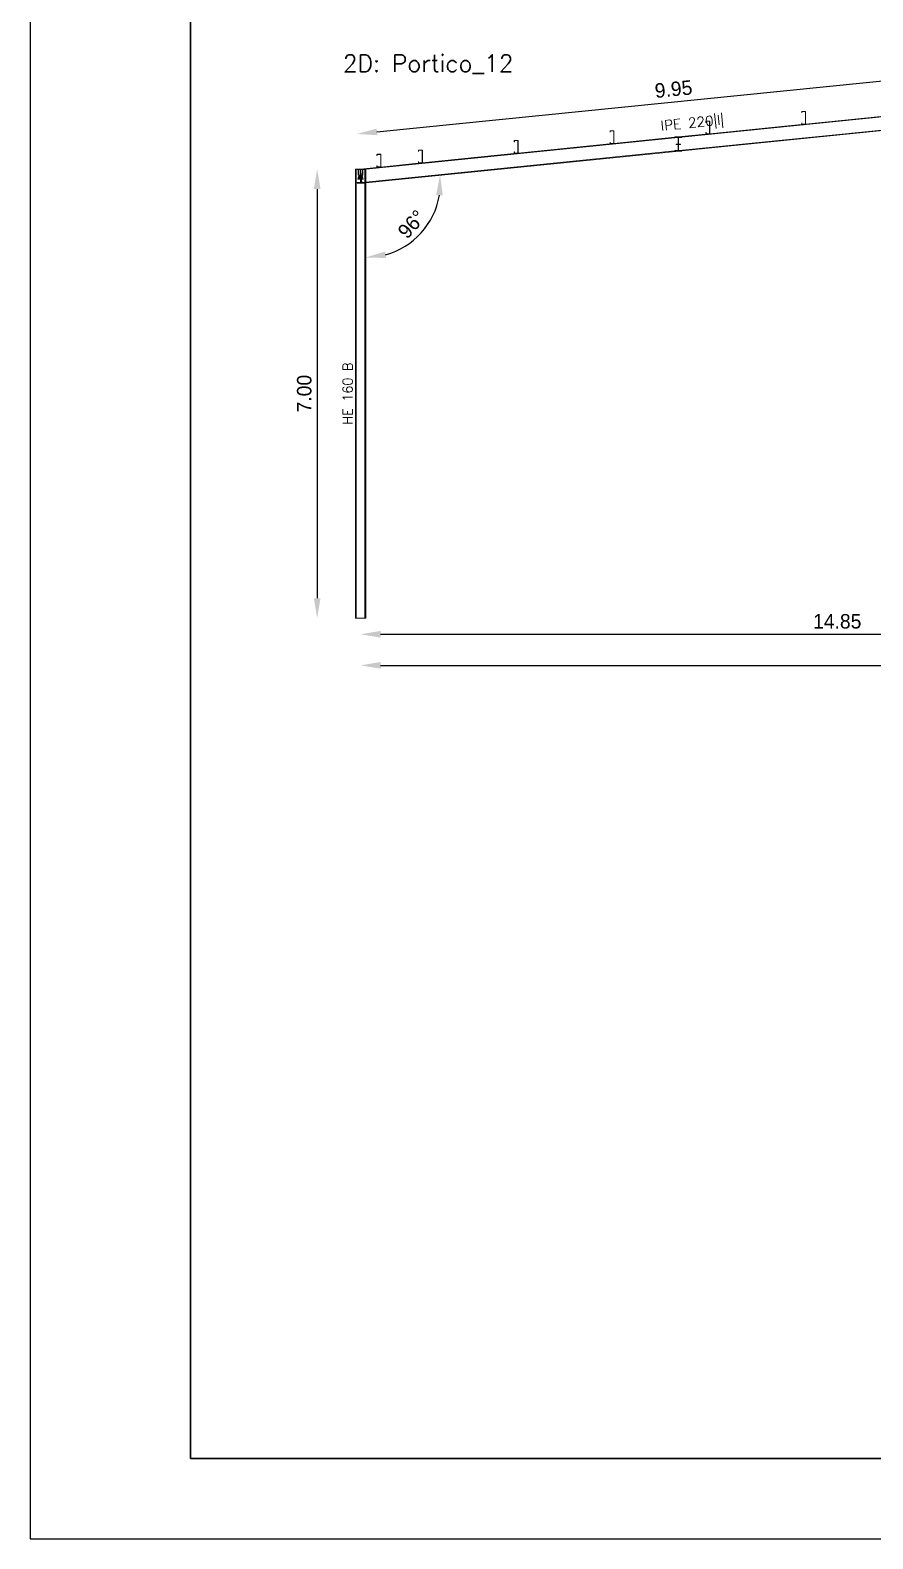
# Model space of a CAD drawing. Header units: inches. Extents: x 72863 to 72995, y 49095 to 49225.
# Drawn here: x 72952.65 to 72963.15, y 49195.01 to 49213.82 of the extents above; entities that cross this region are included whole.
import ezdxf
from ezdxf.enums import TextEntityAlignment as Align

# ---------------------------------------------------------------- set-up
doc = ezdxf.new("R2010")
doc.units = ezdxf.units.IN
doc.layers.get('0').update_dxf_attribs({"lineweight": 15})
for name, color, linetype, lineweight in [('BARRAS_DE_ACERO', 7, 'Continuous', 9), ('Cotas', 200, 'Continuous', 9), ('REFERENCIA_DE_LAS_BARRAS', 2, 'Continuous', 9), ('TITULOS', 9, 'Continuous', 9)]:
    doc.layers.add(name, color=color, linetype=linetype, lineweight=lineweight)
doc.layers.add('VG', color=7, linetype='Continuous')
doc.styles.add('CYPETXT', font='romans__.ttf', dxfattribs={"height": 0.2})
doc.styles.add('RomanS', font='')
doc.styles.get('RomanS').set_extended_font_data('Porsche')
doc.dimstyles.new('100-color', dxfattribs={"dimtxt": 0.18, "dimasz": 0.25, "dimexe": 0, "dimexo": 0.5, "dimgap": 0.07, "dimtad": 1, "dimlfac": 1.25, "dimzin": 4, "dimdsep": 46, "dimtxsty": 'RomanS', "dimcen": 0.1, "dimse1": 1, "dimse2": 1, "dimadec": 0, "dimazin": 0, "dimtfac": 1, "dimtix": 1, "dimtmove": 2, "dimatfit": 3, "dimfxl": 1, "dimtvp": 1.058824, "dimtolj": 1, "dimtzin": 1, "dimarcsym": 0})

# ---------------------------------------------------------------- blocks, each defined once
blk = doc.blocks.new('PLANTILLA')
at = {"layer": 'VG'}
for p, q in [((72862.71, 49224.711), (72862.71, 49195.011)), ((72864.71, 49196.011), (72864.71, 49223.711)), ((72903.71, 49196.011), (72864.71, 49196.011)), ((72862.71, 49195.011), (72904.71, 49195.011))]:
    blk.add_line(p, q, dxfattribs=at)
blk.add_lwpolyline([(72903.71, 49199.561), (72903.71, 49223.711), (72864.71, 49223.711), (72864.71, 49196.011), (72885.71, 49196.011), (72885.71, 49199.611)], dxfattribs=at)
blk = doc.blocks.new('*D148')
at = {"layer": 'Cotas', "color": 0, "lineweight": -2, "transparency": 16777216}
blk.add_line((72957.014, 49205.899), (72972.354, 49205.899), dxfattribs=at)
at = {"layer": 'Cotas', "color": 0, "transparency": 16777216}
for points in [[(72957.014, 49205.941), (72957.014, 49205.857), (72956.764, 49205.899)], [(72972.354, 49205.941), (72972.354, 49205.857), (72972.604, 49205.899)]]:
    blk.add_solid(points, dxfattribs=at)
at = {"layer": 'Defpoints', "color": 0, "transparency": 16777216}
for p in [(72956.764, 49206.486), (72972.604, 49206.486), (72972.604, 49205.899)]:
    blk.add_point(p, dxfattribs=at)
at = {"layer": 'Cotas', "color": 0, "transparency": 16777216, "insert": (72964.684, 49206.059), "char_height": 0.18, "attachment_point": 5, "style": 'RomanS'}
blk.add_mtext('\\A1;19.80', dxfattribs=at)
blk = doc.blocks.new('*D150')
at = {"layer": 'Cotas', "color": 0, "lineweight": -2, "transparency": 16777216}
blk.add_line((72956.969, 49212.548), (72964.391, 49213.298), dxfattribs=at)
at = {"layer": 'Cotas', "color": 0, "transparency": 16777216}
for points in [[(72964.387, 49213.34), (72964.396, 49213.257), (72964.64, 49213.323)], [(72956.965, 49212.59), (72956.973, 49212.507), (72956.72, 49212.523)]]:
    blk.add_solid(points, dxfattribs=at)
at = {"layer": 'Defpoints', "color": 0, "transparency": 16777216}
for p in [(72964.64, 49213.323), (72964.684, 49212.886), (72956.764, 49212.086)]:
    blk.add_point(p, dxfattribs=at)
at = {"layer": 'Cotas', "color": 0, "transparency": 16777216, "insert": (72960.664, 49213.082), "char_height": 0.18, "attachment_point": 5, "rotation": 5.7679, "style": 'RomanS'}
blk.add_mtext('\\A1;9.95', dxfattribs=at)
blk = doc.blocks.new('*D152')
at = {"layer": 'Cotas', "color": 0, "lineweight": -2, "transparency": 16777216}
blk.add_line((72956.223, 49211.836), (72956.223, 49206.736), dxfattribs=at)
at = {"layer": 'Cotas', "color": 0, "transparency": 16777216}
for points in [[(72956.182, 49211.836), (72956.265, 49211.836), (72956.223, 49212.086)], [(72956.182, 49206.736), (72956.265, 49206.736), (72956.223, 49206.486)]]:
    blk.add_solid(points, dxfattribs=at)
at = {"layer": 'Defpoints', "color": 0, "transparency": 16777216}
for p in [(72956.764, 49212.086), (72956.223, 49206.486), (72956.764, 49206.486)]:
    blk.add_point(p, dxfattribs=at)
at = {"layer": 'Cotas', "color": 0, "transparency": 16777216, "insert": (72956.063, 49209.286), "char_height": 0.18, "attachment_point": 5, "rotation": 90, "style": 'RomanS'}
blk.add_mtext('\\A1;7.00', dxfattribs=at)
blk = doc.blocks.new('*D154')
at = {"layer": 'Cotas', "color": 0, "lineweight": -2, "transparency": 16777216}
blk.add_line((72957.014, 49206.287), (72968.394, 49206.287), dxfattribs=at)
at = {"layer": 'Cotas', "color": 0, "transparency": 16777216}
for points in [[(72957.014, 49206.328), (72957.014, 49206.245), (72956.764, 49206.287)], [(72968.394, 49206.328), (72968.394, 49206.245), (72968.644, 49206.287)]]:
    blk.add_solid(points, dxfattribs=at)
at = {"layer": 'Defpoints', "color": 0, "transparency": 16777216}
for p in [(72956.764, 49206.486), (72968.644, 49206.486), (72968.644, 49206.287)]:
    blk.add_point(p, dxfattribs=at)
at = {"layer": 'Cotas', "color": 0, "transparency": 16777216, "insert": (72962.704, 49206.447), "char_height": 0.18, "attachment_point": 5, "style": 'RomanS'}
blk.add_mtext('\\A1;14.85', dxfattribs=at)
blk = doc.blocks.new('*D155')
at = {"layer": 'Cotas', "color": 0, "lineweight": -2, "transparency": 16777216}
blk.add_arc((72956.828, 49211.915), 0.932, 285.4209, 350.347, dxfattribs=at)
at = {"layer": 'Cotas', "color": 0, "transparency": 16777216}
for points in [[(72957.705, 49211.76), (72957.789, 49211.757), (72957.755, 49212.009)], [(72957.082, 49210.976), (72957.071, 49211.058), (72956.828, 49210.983)]]:
    blk.add_solid(points, dxfattribs=at)
at = {"layer": 'Defpoints', "color": 0, "transparency": 16777216}
for p in [(72960.733, 49212.31), (72956.828, 49211.915), (72956.828, 49211.915), (72957.321, 49211.124), (72956.828, 49206.486)]:
    blk.add_point(p, dxfattribs=at)
at = {"layer": 'Cotas', "color": 0, "transparency": 16777216, "insert": (72957.401, 49211.398), "char_height": 0.18, "attachment_point": 5, "rotation": 47.884, "style": 'RomanS'}
blk.add_mtext('\\A1;96°', dxfattribs=at)

msp = doc.modelspace()

# ---------------------------------------------------------------- linework, layer by layer
at = {"layer": 'BARRAS_DE_ACERO'}
for p, q in [((72964.6728, 49212.877), (72960.7684, 49212.4826)), ((72962.2621, 49212.8021), (72962.2618, 49212.8007)), ((72962.2618, 49212.7883), (72962.2618, 49212.8007)), ((72962.2634, 49212.7883), (72962.2618, 49212.7883)), ((72962.2621, 49212.8021), (72962.2629, 49212.8033)), ((72962.2629, 49212.8033), (72962.264, 49212.8041)), ((72962.2636, 49212.8015), (72962.2634, 49212.8007)), ((72962.2634, 49212.7883), (72962.2634, 49212.8007)), ((72962.2638, 49212.7883), (72962.2634, 49212.7883)), ((72962.264, 49212.8022), (72962.2636, 49212.8015)), ((72962.264, 49212.8041), (72962.2654, 49212.8043)), ((72962.2646, 49212.8026), (72962.264, 49212.8022)), ((72962.2644, 49212.8018), (72962.2651, 49212.8022)), ((72962.2646, 49212.8026), (72962.2654, 49212.8027)), ((72962.2658, 49212.8023), (72962.2651, 49212.8022)), ((72962.2654, 49212.8043), (72962.3062, 49212.8043)), ((72962.3062, 49212.8027), (72962.2654, 49212.8027)), ((72962.3058, 49212.8023), (72962.2658, 49212.8023)), ((72962.3066, 49212.8022), (72962.3058, 49212.8023)), ((72962.3062, 49212.8043), (72962.3076, 49212.8041)), ((72962.307, 49212.8026), (72962.3062, 49212.8027)), ((72962.3066, 49212.8022), (72962.3072, 49212.8018)), ((72962.3076, 49212.8022), (72962.307, 49212.8026)), ((72962.3072, 49212.8018), (72962.3077, 49212.8011)), ((72962.308, 49212.8015), (72962.3076, 49212.8022)), ((72962.3082, 49212.8007), (72962.308, 49212.8015)), ((72962.3082, 49212.6479), (72962.3082, 49212.8007)), ((72962.3098, 49212.8007), (72962.3095, 49212.8021)), ((72962.3098, 49212.8004), (72962.3098, 49212.8007)), ((72962.3098, 49212.8004), (72962.3098, 49212.6483)), ((72962.3098, 49212.8003), (72962.3098, 49212.8004)), ((72962.3098, 49212.6483), (72962.3098, 49212.8003)), ((72964.6404, 49212.7116), (72960.7329, 49212.3169)), ((72961.0679, 49212.6801), (72961.0682, 49212.6815)), ((72961.0679, 49212.6801), (72961.0679, 49212.6677)), ((72961.0679, 49212.6677), (72961.0695, 49212.6677)), ((72961.0689, 49212.6827), (72961.0682, 49212.6815)), ((72961.0689, 49212.6827), (72961.0701, 49212.6835)), ((72961.0695, 49212.6801), (72961.0696, 49212.6809)), ((72961.0695, 49212.6801), (72961.0695, 49212.6677)), ((72961.0695, 49212.6677), (72961.0699, 49212.6677)), ((72961.0699, 49212.6677), (72961.0699, 49212.6797)), ((72961.0701, 49212.6835), (72961.0715, 49212.6837)), ((72961.0715, 49212.6821), (72961.0707, 49212.682)), ((72961.0715, 49212.6837), (72961.1123, 49212.6837)), ((72961.0715, 49212.6821), (72961.1123, 49212.6821)), ((72961.1137, 49212.6835), (72961.1123, 49212.6837)), ((72961.1123, 49212.6821), (72961.113, 49212.682)), ((72961.1133, 49212.6812), (72961.1127, 49212.6816)), ((72961.113, 49212.682), (72961.1137, 49212.6816)), ((72961.1137, 49212.6805), (72961.1133, 49212.6812)), ((72961.1148, 49212.6827), (72961.1137, 49212.6835)), ((72961.1137, 49212.6816), (72961.1141, 49212.6809)), ((72961.1139, 49212.6797), (72961.1137, 49212.6805)), ((72961.1139, 49212.5277), (72961.1139, 49212.6797)), ((72961.1141, 49212.6809), (72961.1143, 49212.6801)), ((72961.1143, 49212.6801), (72961.1143, 49212.5273)), ((72961.1156, 49212.6815), (72961.1148, 49212.6827)), ((72961.1159, 49212.6801), (72961.1156, 49212.6815)), ((72961.1159, 49212.6801), (72961.1159, 49212.6798)), ((72961.1159, 49212.6798), (72961.1159, 49212.6797)), ((72961.1159, 49212.6797), (72961.1159, 49212.5277)), ((72962.2634, 49212.6603), (72962.2618, 49212.6603)), ((72962.2618, 49212.6603), (72962.2618, 49212.6479)), ((72962.2618, 49212.6479), (72962.2621, 49212.6466)), ((72962.2621, 49212.6466), (72962.2629, 49212.6454)), ((72962.2629, 49212.6454), (72962.264, 49212.6446)), ((72962.2634, 49212.6479), (72962.2634, 49212.6603)), ((72962.2638, 49212.6603), (72962.2634, 49212.6603)), ((72962.2636, 49212.6472), (72962.2634, 49212.6479)), ((72962.264, 49212.6465), (72962.2636, 49212.6472)), ((72962.2638, 49212.6483), (72962.2638, 49212.6603)), ((72962.2638, 49212.6483), (72962.264, 49212.6476)), ((72962.264, 49212.6476), (72962.2644, 49212.6469)), ((72962.2646, 49212.6461), (72962.264, 49212.6465)), ((72962.264, 49212.6446), (72962.2654, 49212.6443)), ((72962.2651, 49212.6465), (72962.2644, 49212.6469)), ((72962.2646, 49212.6461), (72962.2654, 49212.6459)), ((72962.2651, 49212.6465), (72962.2658, 49212.6463)), ((72962.3062, 49212.6459), (72962.2654, 49212.6459)), ((72962.2654, 49212.6443), (72962.2966, 49212.6443)), ((72962.3058, 49212.6463), (72962.2658, 49212.6463)), ((72962.2966, 49212.6443), (72962.3062, 49212.6443)), ((72962.3058, 49212.6463), (72962.3066, 49212.6465)), ((72962.307, 49212.6461), (72962.3062, 49212.6459)), ((72962.3062, 49212.6443), (72962.3076, 49212.6446)), ((72962.3072, 49212.6469), (72962.3066, 49212.6465)), ((72962.3072, 49212.6469), (72962.3077, 49212.6476)), ((72962.3076, 49212.6446), (72962.3087, 49212.6454)), ((72962.3078, 49212.6483), (72962.3077, 49212.6476)), ((72962.308, 49212.6472), (72962.3082, 49212.6479)), ((72962.3095, 49212.6466), (72962.3089, 49212.6456)), ((72962.3095, 49212.6466), (72962.3098, 49212.6479)), ((72962.3098, 49212.6483), (72962.3098, 49212.6479)), ((72962.3098, 49212.6483), (72962.3098, 49212.6483)), ((72960.722, 49212.4779), (72956.8335, 49212.0851)), ((72958.6803, 49212.4403), (72958.68, 49212.4389)), ((72958.68, 49212.4389), (72958.68, 49212.4265)), ((72958.68, 49212.4265), (72958.6816, 49212.4265)), ((72958.6811, 49212.4415), (72958.6803, 49212.4403)), ((72958.6811, 49212.4415), (72958.6822, 49212.4423)), ((72958.6822, 49212.4393), (72958.682, 49212.4385)), ((72958.682, 49212.4385), (72958.682, 49212.4265)), ((72958.6836, 49212.4425), (72958.6822, 49212.4423)), ((72958.6829, 49212.4408), (72958.6822, 49212.4404)), ((72958.6826, 49212.44), (72958.6822, 49212.4393)), ((72958.6826, 49212.44), (72958.6833, 49212.4404)), ((72958.6833, 49212.4404), (72958.684, 49212.4405)), ((72958.7244, 49212.4425), (72958.6836, 49212.4425)), ((72958.684, 49212.4405), (72958.724, 49212.4405)), ((72958.7248, 49212.4404), (72958.724, 49212.4405)), ((72958.7244, 49212.4425), (72958.7258, 49212.4423)), ((72958.7244, 49212.4409), (72958.7252, 49212.4408)), ((72958.7248, 49212.4404), (72958.7255, 49212.44)), ((72958.7258, 49212.4404), (72958.7252, 49212.4408)), ((72958.7255, 49212.44), (72958.7259, 49212.4393)), ((72958.727, 49212.4415), (72958.7258, 49212.4423)), ((72958.7263, 49212.4397), (72958.7258, 49212.4404)), ((72958.7259, 49212.4393), (72958.726, 49212.4385)), ((72958.726, 49212.2865), (72958.726, 49212.4385)), ((72958.7264, 49212.4389), (72958.7263, 49212.4397)), ((72958.7264, 49212.4389), (72958.7264, 49212.2861)), ((72958.727, 49212.4415), (72958.7278, 49212.4403)), ((72958.7271, 49212.2838), (72959.9087, 49212.4031)), ((72958.7278, 49212.4403), (72958.728, 49212.4389)), ((72958.728, 49212.4387), (72958.728, 49212.4385)), ((72958.728, 49212.2865), (72958.728, 49212.4385)), ((72959.874, 49212.4191), (72959.8756, 49212.4191)), ((72959.875, 49212.5621), (72959.8742, 49212.5609)), ((72959.8762, 49212.5629), (72959.875, 49212.5621)), ((72959.875, 49212.4042), (72959.8762, 49212.4034)), ((72959.8756, 49212.5595), (72959.8757, 49212.5603)), ((72959.8756, 49212.5591), (72959.8756, 49212.5471)), ((72959.8756, 49212.5471), (72959.876, 49212.5471)), ((72959.876, 49212.4191), (72959.8756, 49212.4191)), ((72959.8756, 49212.4071), (72959.8756, 49212.4191)), ((72959.8756, 49212.4071), (72959.8756, 49212.4067)), ((72959.8757, 49212.406), (72959.8756, 49212.4067)), ((72959.8757, 49212.5603), (72959.8761, 49212.561)), ((72959.8757, 49212.406), (72959.8761, 49212.4053)), ((72959.876, 49212.5591), (72959.8761, 49212.5599)), ((72959.876, 49212.5471), (72959.876, 49212.5591)), ((72959.876, 49212.4071), (72959.876, 49212.4191)), ((72959.8761, 49212.561), (72959.8768, 49212.5614)), ((72959.8761, 49212.5599), (72959.8766, 49212.5606)), ((72959.8761, 49212.4053), (72959.8768, 49212.4049)), ((72959.8776, 49212.5631), (72959.8762, 49212.5629)), ((72959.8776, 49212.4031), (72959.8762, 49212.4034)), ((72959.8766, 49212.5606), (72959.8772, 49212.561)), ((72959.8772, 49212.4053), (72959.8766, 49212.4057)), ((72959.8776, 49212.5615), (72959.8768, 49212.5614)), ((72959.8768, 49212.4049), (72959.8776, 49212.4047)), ((72959.8772, 49212.561), (72959.878, 49212.5611)), ((72959.878, 49212.4051), (72959.8772, 49212.4053)), ((72959.9184, 49212.5631), (72959.8776, 49212.5631)), ((72959.9184, 49212.5615), (72959.8776, 49212.5615)), ((72959.878, 49212.4047), (72959.8776, 49212.4047)), ((72959.8776, 49212.4031), (72959.878, 49212.4031)), ((72959.878, 49212.5611), (72959.918, 49212.5611)), ((72959.918, 49212.4051), (72959.878, 49212.4051)), ((72959.918, 49212.4047), (72959.878, 49212.4047)), ((72959.9087, 49212.4031), (72959.878, 49212.4031)), ((72959.9184, 49212.4031), (72959.9087, 49212.4031)), ((72959.9187, 49212.561), (72959.918, 49212.5611)), ((72959.918, 49212.4051), (72959.9187, 49212.4053)), ((72959.918, 49212.4047), (72959.9184, 49212.4047)), ((72959.9197, 49212.5629), (72959.9184, 49212.5631)), ((72959.9191, 49212.5614), (72959.9184, 49212.5615)), ((72959.9191, 49212.4049), (72959.9184, 49212.4047)), ((72959.9197, 49212.4034), (72959.9184, 49212.4031)), ((72959.9194, 49212.5606), (72959.9187, 49212.561)), ((72959.9187, 49212.4053), (72959.9194, 49212.4057)), ((72959.9198, 49212.5599), (72959.9194, 49212.5606)), ((72959.9194, 49212.4057), (72959.9198, 49212.4064)), ((72959.9209, 49212.4042), (72959.9197, 49212.4034)), ((72959.9198, 49212.5599), (72959.92, 49212.5591)), ((72959.9198, 49212.4064), (72959.92, 49212.4071)), ((72959.92, 49212.4071), (72959.92, 49212.5591)), ((72959.9204, 49212.5595), (72959.9202, 49212.5603)), ((72959.9202, 49212.4062), (72959.9204, 49212.4067)), ((72959.9202, 49212.4062), (72959.9202, 49212.406)), ((72959.9204, 49212.5591), (72959.9204, 49212.5595)), ((72959.9204, 49212.4071), (72959.9204, 49212.5591)), ((72959.9204, 49212.4067), (72959.9204, 49212.4071)), ((72959.921, 49212.4044), (72959.9209, 49212.4042)), ((72960.6804, 49212.4811), (72959.921, 49212.4044)), ((72959.921, 49212.4044), (72959.9217, 49212.4054)), ((72959.9217, 49212.4054), (72959.922, 49212.4067)), ((72959.922, 49212.4071), (72959.922, 49212.5591)), ((72959.922, 49212.4067), (72959.922, 49212.4071)), ((72960.6804, 49212.4855), (72960.6988, 49212.4855)), ((72960.6804, 49212.4811), (72960.6804, 49212.4855)), ((72960.6804, 49212.4782), (72960.6804, 49212.4811)), ((72960.722, 49212.4782), (72960.6804, 49212.4782)), ((72960.6988, 49212.4855), (72960.6988, 49212.4805)), ((72960.6988, 49212.4855), (72960.7244, 49212.4855)), ((72960.6988, 49212.4805), (72960.7211, 49212.4805)), ((72960.6988, 49212.3946), (72960.6988, 49212.3895)), ((72960.722, 49212.3946), (72960.6988, 49212.3946)), ((72960.7211, 49212.4805), (72960.7226, 49212.4805)), ((72960.722, 49212.4782), (72960.722, 49212.4779)), ((72960.722, 49212.3946), (72960.722, 49212.4779)), ((72960.7226, 49212.3946), (72960.722, 49212.3946)), ((72960.722, 49212.3895), (72960.7267, 49212.3895)), ((72960.7226, 49212.478), (72960.7226, 49212.4805)), ((72960.7226, 49212.3946), (72960.7226, 49212.478)), ((72960.7244, 49212.4855), (72961.1027, 49212.5237)), ((72960.7244, 49212.4855), (72960.75, 49212.4855)), ((72960.7261, 49212.4805), (72960.7477, 49212.4805)), ((72960.7261, 49212.4783), (72960.7261, 49212.4805)), ((72960.7261, 49212.4783), (72960.7261, 49212.4783)), ((72960.7261, 49212.3946), (72960.7261, 49212.4783)), ((72960.7267, 49212.3946), (72960.7261, 49212.3946)), ((72960.7684, 49212.4782), (72960.7267, 49212.4782)), ((72960.75, 49212.3895), (72960.7267, 49212.3895)), ((72960.7267, 49212.3169), (72960.7267, 49212.3895)), ((72960.75, 49212.4855), (72960.7684, 49212.4855)), ((72960.75, 49212.4855), (72960.75, 49212.4807)), ((72960.75, 49212.4805), (72960.75, 49212.4807)), ((72960.75, 49212.3946), (72960.75, 49212.3895)), ((72960.7684, 49212.4826), (72960.7684, 49212.4855)), ((72960.7684, 49212.4826), (72960.7684, 49212.4826)), ((72960.7684, 49212.4782), (72960.7684, 49212.4826)), ((72961.0679, 49212.5397), (72961.0679, 49212.5273)), ((72961.0679, 49212.5397), (72961.0695, 49212.5397)), ((72961.0679, 49212.5273), (72961.0682, 49212.526)), ((72961.0682, 49212.526), (72961.0689, 49212.5248)), ((72961.0701, 49212.524), (72961.0689, 49212.5248)), ((72961.0695, 49212.5273), (72961.0695, 49212.5397)), ((72961.0699, 49212.5397), (72961.0695, 49212.5397)), ((72961.0696, 49212.5266), (72961.0695, 49212.5273)), ((72961.0696, 49212.5266), (72961.0701, 49212.5259)), ((72961.0699, 49212.5277), (72961.0699, 49212.5397)), ((72961.0699, 49212.5277), (72961.07, 49212.527)), ((72961.0705, 49212.5263), (72961.07, 49212.527)), ((72961.0701, 49212.5259), (72961.0707, 49212.5255)), ((72961.0701, 49212.524), (72961.0715, 49212.5237)), ((72961.0705, 49212.5263), (72961.0711, 49212.5259)), ((72961.0707, 49212.5255), (72961.0715, 49212.5253)), ((72961.0711, 49212.5259), (72961.0719, 49212.5257)), ((72961.0715, 49212.5253), (72961.1123, 49212.5253)), ((72961.0715, 49212.5237), (72961.1027, 49212.5237)), ((72961.1119, 49212.5257), (72961.0719, 49212.5257)), ((72961.1027, 49212.5237), (72961.1123, 49212.5237)), ((72961.1119, 49212.5257), (72961.1127, 49212.5259)), ((72961.113, 49212.5255), (72961.1123, 49212.5253)), ((72961.1137, 49212.524), (72961.1123, 49212.5237)), ((72961.1127, 49212.5259), (72961.1133, 49212.5263)), ((72961.113, 49212.5255), (72961.1137, 49212.5259)), ((72961.1137, 49212.527), (72961.1133, 49212.5263)), ((72961.1137, 49212.527), (72961.1139, 49212.5277)), ((72961.1141, 49212.5266), (72961.1137, 49212.5259)), ((72961.1137, 49212.524), (72961.1148, 49212.5248)), ((72961.1143, 49212.5273), (72961.1141, 49212.5266)), ((72961.1148, 49212.5248), (72961.115, 49212.525)), ((72961.1159, 49212.5273), (72961.1156, 49212.526)), ((72961.1159, 49212.5273), (72961.1159, 49212.5277)), ((72960.6804, 49212.3116), (72956.8284, 49211.9225)), ((72956.8284, 49211.9225), (72960.6804, 49212.3116)), ((72956.8284, 49211.9151), (72960.7333, 49212.3095)), ((72956.9684, 49212.2661), (72956.9687, 49212.2674)), ((72956.9684, 49212.2537), (72956.9684, 49212.2661)), ((72956.9684, 49212.2537), (72956.97, 49212.2537)), ((72956.9695, 49212.2686), (72956.9687, 49212.2674)), ((72956.9707, 49212.2694), (72956.9695, 49212.2686)), ((72956.9702, 49212.2668), (72956.97, 49212.2661)), ((72956.97, 49212.2537), (72956.97, 49212.2661)), ((72956.9706, 49212.2675), (72956.9702, 49212.2668)), ((72956.9706, 49212.2675), (72956.9713, 49212.2679)), ((72956.9707, 49212.2694), (72956.972, 49212.2697)), ((72956.972, 49212.2681), (72956.9713, 49212.2679)), ((72956.972, 49212.2697), (72957.0128, 49212.2697)), ((72957.0128, 49212.2681), (72956.972, 49212.2681)), ((72957.0128, 49212.2697), (72957.0142, 49212.2694)), ((72957.0128, 49212.2681), (72957.0136, 49212.2679)), ((72957.0154, 49212.2686), (72957.0142, 49212.2694)), ((72957.0162, 49212.2674), (72957.0154, 49212.2686)), ((72957.0164, 49212.2661), (72957.0162, 49212.2674)), ((72957.0164, 49212.1133), (72957.0164, 49212.2661)), ((72957.4861, 49212.3183), (72957.4864, 49212.3197)), ((72957.4861, 49212.3183), (72957.4861, 49212.3059)), ((72957.4861, 49212.3059), (72957.4877, 49212.3059)), ((72957.4872, 49212.3209), (72957.4864, 49212.3197)), ((72957.4872, 49212.3209), (72957.4883, 49212.3217)), ((72957.4877, 49212.3059), (72957.4877, 49212.3183)), ((72957.4897, 49212.3203), (72957.5305, 49212.3203)), ((72957.5305, 49212.3203), (72957.5313, 49212.3202)), ((72957.5319, 49212.3198), (72957.5313, 49212.3202)), ((72957.5325, 49212.3183), (72957.5325, 49212.1655)), ((72958.6816, 49212.2985), (72958.68, 49212.2985)), ((72958.6811, 49212.2836), (72958.6822, 49212.2828)), ((72958.6816, 49212.2985), (72958.6816, 49212.2861)), ((72958.682, 49212.2985), (72958.6816, 49212.2985)), ((72958.6816, 49212.2861), (72958.6818, 49212.2854)), ((72958.6818, 49212.2854), (72958.6822, 49212.2847)), ((72958.682, 49212.2865), (72958.682, 49212.2985)), ((72958.6822, 49212.2858), (72958.682, 49212.2865)), ((72958.6826, 49212.2851), (72958.6822, 49212.2858)), ((72958.6822, 49212.2847), (72958.6829, 49212.2843)), ((72958.6836, 49212.2825), (72958.6822, 49212.2828)), ((72958.6833, 49212.2847), (72958.6826, 49212.2851)), ((72958.6829, 49212.2843), (72958.6836, 49212.2841)), ((72958.7244, 49212.2841), (72958.6836, 49212.2841)), ((72958.6836, 49212.2825), (72958.7148, 49212.2825)), ((72958.7148, 49212.2825), (72958.7244, 49212.2825)), ((72958.7248, 49212.2847), (72958.724, 49212.2845)), ((72958.7248, 49212.2847), (72958.7255, 49212.2851)), ((72958.7258, 49212.2847), (72958.7263, 49212.2854)), ((72958.7263, 49212.2854), (72958.7264, 49212.2861)), ((72958.727, 49212.2836), (72958.7271, 49212.2838)), ((72958.7271, 49212.2838), (72958.7278, 49212.2848)), ((72958.728, 49212.2861), (72958.7278, 49212.2848)), ((72958.728, 49212.2865), (72958.728, 49212.2864)), ((72958.728, 49212.2861), (72958.728, 49212.2864)), ((72960.6804, 49212.3116), (72960.6804, 49212.3095)), ((72960.6804, 49212.3095), (72960.7333, 49212.3095)), ((72960.7329, 49212.3169), (72960.7267, 49212.3169)), ((72960.7329, 49212.3169), (72960.7684, 49212.3169)), ((72960.7684, 49212.3095), (72960.7333, 49212.3095)), ((72960.7684, 49212.3169), (72960.7684, 49212.3131)), ((72960.7684, 49212.3131), (72960.7684, 49212.3095)), ((72956.7108, 49212.0855), (72956.7004, 49212.0855)), ((72956.7004, 49206.4855), (72956.7004, 49212.0855)), ((72956.7108, 49206.4855), (72956.7108, 49212.0855)), ((72956.7204, 49212.0855), (72956.7316, 49212.0855)), ((72956.7344, 49212.0782), (72956.7204, 49212.0782)), ((72956.7316, 49212.0796), (72956.7582, 49212.0796)), ((72956.7344, 49212.0782), (72956.7344, 49212.0101)), ((72956.7424, 49212.0782), (72956.7344, 49212.0782)), ((72956.7424, 49212.0101), (72956.7344, 49212.0101)), ((72956.7352, 49212.0855), (72956.7388, 49212.0855)), ((72956.7352, 49212.0855), (72956.7352, 49212.0826)), ((72956.7352, 49212.08), (72956.7352, 49212.0826)), ((72956.7571, 49212.08), (72956.7352, 49212.08)), ((72956.7388, 49212.0855), (72956.7644, 49212.0855)), ((72956.7388, 49212.0805), (72956.7388, 49212.0855)), ((72956.7388, 49212.0805), (72956.7604, 49212.0805)), ((72956.7424, 49212.0055), (72956.7424, 49212.0101)), ((72956.762, 49212.0055), (72956.7424, 49212.0055)), ((72956.7571, 49212.08), (72956.7602, 49212.08)), ((72956.7624, 49212.0796), (72956.7582, 49212.0796)), ((72956.7625, 49212.08), (72956.7602, 49212.08)), ((72956.7604, 49212.0805), (72956.7626, 49212.0805)), ((72956.762, 49212.0101), (72956.762, 49212.0782)), ((72956.7624, 49212.001), (72956.7624, 49212.0796)), ((72956.7625, 49212.0055), (72956.7625, 49212.08)), ((72956.7625, 49212.0031), (72956.7625, 49212.0055)), ((72956.7626, 49212.0029), (72956.7626, 49212.0805)), ((72956.7644, 49212.0855), (72957.0031, 49212.1097)), ((72956.7644, 49212.0855), (72956.79, 49212.0855)), ((72956.7663, 49212.0794), (72956.7663, 49212.08)), ((72956.7664, 49212.08), (72956.7663, 49212.08)), ((72956.7663, 49212.0794), (72956.7663, 49212.0784)), ((72956.7663, 49212.0784), (72956.7663, 49211.9978)), ((72956.7664, 49212.08), (72956.7674, 49212.08)), ((72956.7664, 49212.0784), (72956.7664, 49212.0796)), ((72956.7664, 49212.0796), (72956.7666, 49212.0796)), ((72956.7664, 49212.0784), (72956.7664, 49211.9946)), ((72956.7666, 49212.0796), (72956.7972, 49212.0796)), ((72956.7667, 49212.0675), (72956.7667, 49212.0622)), ((72956.7667, 49212.0622), (72956.772, 49212.0101)), ((72956.7667, 49212.0622), (72956.7667, 49212.0101)), ((72956.772, 49212.0101), (72956.7667, 49212.0101)), ((72956.7667, 49212.0055), (72956.7725, 49212.0055)), ((72956.7674, 49212.08), (72956.7936, 49212.08)), ((72956.772, 49212.0101), (72956.7864, 49212.0101)), ((72956.7725, 49212.0055), (72956.7826, 49212.0055)), ((72956.7864, 49212.0055), (72956.7826, 49212.0055)), ((72956.7864, 49212.0101), (72956.7864, 49212.0614)), ((72956.7864, 49212.0101), (72956.7944, 49212.0101)), ((72956.7864, 49212.0055), (72956.7864, 49212.0101)), ((72956.7936, 49212.0855), (72956.7972, 49212.0855)), ((72956.7936, 49212.0826), (72956.7936, 49212.0811)), ((72956.7936, 49212.0811), (72956.7936, 49212.08)), ((72956.7944, 49212.0782), (72956.797, 49212.0782)), ((72956.7944, 49212.0782), (72956.7944, 49212.0589)), ((72956.7944, 49212.0101), (72956.7944, 49212.0589)), ((72956.8084, 49212.0782), (72956.797, 49212.0782)), ((72956.7972, 49212.0855), (72956.8084, 49212.0855)), ((72956.7972, 49212.0855), (72956.7972, 49212.0815)), ((72956.7972, 49212.0796), (72956.7972, 49212.0815)), ((72956.8084, 49212.0826), (72956.8084, 49212.0855)), ((72956.8084, 49212.0826), (72956.818, 49212.0836)), ((72956.8084, 49212.0826), (72956.8084, 49212.0782)), ((72956.818, 49212.0855), (72956.8284, 49212.0855)), ((72956.8284, 49212.0855), (72956.8284, 49212.0846)), ((72956.8284, 49212.0846), (72956.8335, 49212.0851)), ((72956.8284, 49211.9225), (72956.8284, 49212.0846)), ((72956.9687, 49212.1119), (72956.9695, 49212.1107)), ((72956.9695, 49212.1107), (72956.9707, 49212.1099)), ((72956.97, 49212.1257), (72956.97, 49212.1133)), ((72956.97, 49212.1133), (72956.9702, 49212.1125)), ((72956.9702, 49212.1125), (72956.9706, 49212.1118)), ((72956.9713, 49212.1114), (72956.9706, 49212.1118)), ((72956.9707, 49212.1099), (72956.972, 49212.1097)), ((72956.9713, 49212.1114), (72956.972, 49212.1113)), ((72956.972, 49212.1113), (72957.0128, 49212.1113)), ((72956.972, 49212.1097), (72957.0031, 49212.1097)), ((72957.0031, 49212.1097), (72957.0128, 49212.1097)), ((72957.0128, 49212.1113), (72957.0136, 49212.1114)), ((72957.0142, 49212.1099), (72957.0128, 49212.1097)), ((72957.0136, 49212.1114), (72957.0142, 49212.1118)), ((72957.0142, 49212.1118), (72957.0147, 49212.1125)), ((72957.0154, 49212.1107), (72957.0142, 49212.1099)), ((72957.0148, 49212.1133), (72957.0147, 49212.1125)), ((72957.0154, 49212.1107), (72957.0155, 49212.1109)), ((72957.0155, 49212.1109), (72957.5208, 49212.1619)), ((72957.0155, 49212.1109), (72957.0162, 49212.1119)), ((72957.0162, 49212.1119), (72957.0164, 49212.1133)), ((72957.4861, 49212.1779), (72957.4877, 49212.1779)), ((72957.4861, 49212.1779), (72957.4861, 49212.1655)), ((72957.4861, 49212.1655), (72957.4864, 49212.1642)), ((72957.4864, 49212.1642), (72957.4872, 49212.163)), ((72957.4872, 49212.163), (72957.4883, 49212.1622)), ((72957.4877, 49212.1779), (72957.4877, 49212.1655)), ((72957.4877, 49212.1655), (72957.4879, 49212.1648)), ((72957.4879, 49212.1648), (72957.4883, 49212.1641)), ((72957.4883, 49212.1622), (72957.4897, 49212.1619)), ((72957.4897, 49212.1635), (72957.5305, 49212.1635)), ((72957.4897, 49212.1619), (72957.5208, 49212.1619)), ((72957.5208, 49212.1619), (72957.5305, 49212.1619)), ((72957.5313, 49212.1637), (72957.5305, 49212.1635)), ((72957.5319, 49212.1622), (72957.5305, 49212.1619)), ((72957.5313, 49212.1637), (72957.5319, 49212.1641)), ((72957.5319, 49212.1641), (72957.5324, 49212.1648)), ((72957.5319, 49212.1622), (72957.533, 49212.163)), ((72957.5325, 49212.1655), (72957.5324, 49212.1648)), ((72957.5332, 49212.1632), (72957.5338, 49212.1642)), ((72956.762, 49211.9169), (72956.7204, 49211.9169)), ((72956.7204, 49211.9095), (72956.7204, 49211.9169)), ((72956.7204, 49211.9095), (72956.8084, 49211.9095)), ((72956.762, 49211.9635), (72956.7316, 49211.9635)), ((72956.7316, 49211.9575), (72956.7316, 49211.9635)), ((72956.7316, 49211.9575), (72956.762, 49211.9575)), ((72956.762, 49211.9791), (72956.7352, 49211.9791)), ((72956.7352, 49211.9735), (72956.7352, 49211.9791)), ((72956.7352, 49211.9735), (72956.762, 49211.9735)), ((72956.7388, 49211.9895), (72956.7388, 49211.9946)), ((72956.762, 49211.9946), (72956.7388, 49211.9946)), ((72956.7388, 49211.9895), (72956.762, 49211.9895)), ((72956.7624, 49211.9946), (72956.762, 49211.9946)), ((72956.7624, 49211.9895), (72956.762, 49211.9895)), ((72956.762, 49211.9791), (72956.762, 49211.9895)), ((72956.7624, 49211.9791), (72956.762, 49211.9791)), ((72956.762, 49211.9735), (72956.7624, 49211.9735)), ((72956.762, 49211.9169), (72956.762, 49211.9575)), ((72956.762, 49211.9575), (72956.7657, 49211.9575)), ((72956.7624, 49211.9946), (72956.7624, 49212.001)), ((72956.7625, 49211.9946), (72956.7624, 49211.9946)), ((72956.7624, 49211.9895), (72956.7625, 49211.9895)), ((72956.7624, 49211.9735), (72956.7624, 49211.9635)), ((72956.7664, 49211.9735), (72956.7624, 49211.9735)), ((72956.7625, 49211.9946), (72956.7625, 49211.9965)), ((72956.7626, 49211.9946), (72956.7625, 49211.9946)), ((72956.7625, 49211.9895), (72956.7625, 49211.9791)), ((72956.7663, 49211.9895), (72956.7625, 49211.9895)), ((72956.7626, 49212.0029), (72956.7626, 49211.9998)), ((72956.7626, 49211.9998), (72956.7626, 49211.9985)), ((72956.7626, 49211.9985), (72956.7626, 49211.9946)), ((72956.7661, 49211.9946), (72956.7661, 49211.9946)), ((72956.7663, 49211.9946), (72956.7661, 49211.9946)), ((72956.7663, 49211.9978), (72956.7663, 49211.9946)), ((72956.7664, 49211.9946), (72956.7663, 49211.9946)), ((72956.7663, 49211.9791), (72956.7663, 49211.9895)), ((72956.7664, 49211.9895), (72956.7663, 49211.9895)), ((72956.7663, 49211.9791), (72956.7664, 49211.9791)), ((72956.7667, 49211.9946), (72956.7664, 49211.9946)), ((72956.7664, 49211.9895), (72956.7664, 49211.9791)), ((72956.7667, 49211.9895), (72956.7664, 49211.9895)), ((72956.7664, 49211.9791), (72956.7667, 49211.9791)), ((72956.7667, 49211.9635), (72956.7664, 49211.9635)), ((72956.7667, 49211.9791), (72956.7667, 49211.9895)), ((72956.7667, 49211.9895), (72956.7741, 49211.9895)), ((72956.7667, 49211.9635), (72956.7767, 49211.9635)), ((72956.7667, 49211.9575), (72956.7773, 49211.9575)), ((72956.7814, 49211.9169), (72956.7667, 49211.9169)), ((72956.79, 49211.9946), (72956.7736, 49211.9946)), ((72956.7741, 49211.9895), (72956.79, 49211.9895)), ((72956.7751, 49211.9791), (72956.7936, 49211.9791)), ((72956.7757, 49211.9735), (72956.7936, 49211.9735)), ((72956.7773, 49211.9575), (72956.7813, 49211.9178)), ((72956.7972, 49211.9575), (72956.7773, 49211.9575)), ((72956.7813, 49211.9178), (72956.818, 49211.9215)), ((72956.818, 49211.9215), (72956.7813, 49211.9178)), ((72956.7814, 49211.9169), (72956.7813, 49211.9178)), ((72956.7814, 49211.9169), (72956.8084, 49211.9169)), ((72956.79, 49211.9946), (72956.79, 49211.9895)), ((72956.7936, 49211.9735), (72956.7936, 49211.9791)), ((72956.8084, 49211.9131), (72956.8084, 49211.9169)), ((72956.818, 49211.9141), (72956.818, 49206.4855)), ((72956.8284, 49211.9225), (72956.8284, 49211.9225)), ((72956.8284, 49211.9225), (72956.8284, 49211.9151)), ((72956.8284, 49206.4855), (72956.8284, 49211.9151)), ((72956.7108, 49206.4855), (72956.7004, 49206.4855)), ((72956.818, 49206.4855), (72956.7108, 49206.4855)), ((72956.8284, 49206.4855), (72956.818, 49206.4855))]:
    msp.add_line(p, q, dxfattribs=at)
for points in [[(72962.2644, 49212.8018), (72962.264, 49212.8011), (72962.2638, 49212.8003), (72962.2638, 49212.7883)], [(72962.3076, 49212.8041), (72962.3087, 49212.8033), (72962.3095, 49212.8021)], [(72962.3078, 49212.6483), (72962.3078, 49212.8003), (72962.3077, 49212.8011)], [(72963.4905, 49212.7649), (72962.3089, 49212.6456), (72962.3087, 49212.6454)], [(72960.7684, 49212.3131), (72964.6663, 49212.7068), (72964.6666, 49212.7095)], [(72961.0696, 49212.6809), (72961.0701, 49212.6816), (72961.0707, 49212.682)], [(72961.1127, 49212.6816), (72961.1119, 49212.6817), (72961.0719, 49212.6817), (72961.0711, 49212.6816), (72961.0705, 49212.6812), (72961.07, 49212.6805), (72961.0699, 49212.6797)], [(72961.1156, 49212.526), (72961.115, 49212.525), (72962.2966, 49212.6443)], [(72961.1159, 49212.6798), (72961.1159, 49212.5277), (72961.1159, 49212.5277)], [(72962.307, 49212.6461), (72962.3076, 49212.6465), (72962.308, 49212.6472)], [(72958.6822, 49212.4404), (72958.6818, 49212.4397), (72958.6816, 49212.4389)], [(72958.6816, 49212.4389), (72958.6816, 49212.4265), (72958.682, 49212.4265)], [(72958.7244, 49212.4409), (72958.6836, 49212.4409), (72958.6829, 49212.4408)], [(72958.728, 49212.2864), (72958.728, 49212.4387), (72958.728, 49212.4389)], [(72959.8742, 49212.5609), (72959.874, 49212.5595), (72959.874, 49212.5471), (72959.874, 49212.5471), (72959.8756, 49212.5471)], [(72959.874, 49212.4191), (72959.874, 49212.4191), (72959.874, 49212.4067)], [(72959.874, 49212.4067), (72959.8742, 49212.4054), (72959.875, 49212.4042)], [(72959.8756, 49212.5595), (72959.8756, 49212.5595), (72959.8756, 49212.5591)], [(72959.8766, 49212.4057), (72959.8761, 49212.4064), (72959.876, 49212.4071)], [(72959.9191, 49212.5614), (72959.9198, 49212.561), (72959.9202, 49212.5603)], [(72959.9191, 49212.4049), (72959.9198, 49212.4053), (72959.9202, 49212.406)], [(72959.922, 49212.5592), (72959.922, 49212.5595), (72959.9217, 49212.5609), (72959.9209, 49212.5621), (72959.9197, 49212.5629)], [(72959.922, 49212.5591), (72959.922, 49212.5592), (72959.922, 49212.5591)], [(72959.922, 49212.4071), (72959.922, 49212.4071), (72959.922, 49212.5591)], [(72960.6988, 49212.3895), (72960.722, 49212.3895), (72960.722, 49212.3169)], [(72960.7267, 49212.4782), (72960.7267, 49212.3946), (72960.75, 49212.3946)], [(72960.75, 49212.4805), (72960.7478, 49212.4805), (72960.7477, 49212.4805)], [(72957.0148, 49212.1133), (72957.0148, 49212.2661), (72957.0147, 49212.2668), (72957.0142, 49212.2675), (72957.0136, 49212.2679)], [(72957.4897, 49212.3203), (72957.4889, 49212.3202), (72957.4883, 49212.3198), (72957.4879, 49212.3191), (72957.4877, 49212.3183)], [(72957.5305, 49212.3219), (72957.4897, 49212.3219), (72957.4883, 49212.3217)], [(72957.533, 49212.3209), (72957.5319, 49212.3217), (72957.5305, 49212.3219)], [(72957.5319, 49212.3198), (72957.5324, 49212.3191), (72957.5325, 49212.3183)], [(72957.5341, 49212.3183), (72957.5338, 49212.3197), (72957.533, 49212.3209)], [(72958.7148, 49212.2825), (72957.5332, 49212.1632), (72957.533, 49212.163)], [(72957.5338, 49212.1642), (72957.5341, 49212.1655), (72957.5341, 49212.3183)], [(72958.6811, 49212.2836), (72958.6803, 49212.2848), (72958.68, 49212.2861), (72958.68, 49212.2985)], [(72958.6833, 49212.2847), (72958.684, 49212.2845), (72958.724, 49212.2845)], [(72958.7258, 49212.2847), (72958.7252, 49212.2843), (72958.7244, 49212.2841)], [(72958.727, 49212.2836), (72958.7258, 49212.2828), (72958.7244, 49212.2825)], [(72958.726, 49212.2865), (72958.7259, 49212.2858), (72958.7255, 49212.2851)], [(72960.722, 49212.3169), (72960.6804, 49212.3169), (72960.6804, 49212.3116)], [(72956.7204, 49212.0782), (72956.7204, 49212.0855), (72956.7108, 49212.0855)], [(72956.7352, 49212.0855), (72956.7316, 49212.0855), (72956.7316, 49212.0796)], [(72956.7424, 49212.0101), (72956.7424, 49212.0782), (72956.762, 49212.0782)], [(72956.762, 49211.9946), (72956.762, 49212.0055), (72956.762, 49212.0101), (72956.7424, 49212.0101)], [(72956.7661, 49212.0784), (72956.7661, 49212.0805), (72956.79, 49212.0805), (72956.79, 49212.0855)], [(72956.7661, 49212.0784), (72956.7661, 49211.9987), (72956.7661, 49211.9946)], [(72956.7864, 49212.0782), (72956.7667, 49212.0782), (72956.7667, 49212.0675)], [(72956.7667, 49211.9946), (72956.7667, 49212.0055), (72956.7667, 49212.0101)], [(72956.7667, 49211.9946), (72956.7736, 49211.9946), (72956.7725, 49212.0055)], [(72956.7944, 49212.0782), (72956.7864, 49212.0782), (72956.7864, 49212.0614)], [(72956.7936, 49212.0826), (72956.7936, 49212.0855), (72956.79, 49212.0855)], [(72956.818, 49211.9215), (72956.818, 49212.0836), (72956.818, 49212.0855)], [(72956.9687, 49212.1119), (72956.9684, 49212.1133), (72956.9684, 49212.1257), (72956.97, 49212.1257)], [(72957.4897, 49212.1635), (72957.4889, 49212.1637), (72957.4883, 49212.1641)], [(72956.762, 49211.9735), (72956.762, 49211.9635), (72956.7624, 49211.9635)], [(72956.7624, 49211.9895), (72956.7624, 49211.9791), (72956.7625, 49211.9791)], [(72956.7625, 49212.0031), (72956.7625, 49212.0019), (72956.7625, 49211.9965)], [(72956.7667, 49211.9169), (72956.7667, 49211.9575), (72956.7657, 49211.9575)], [(72956.7667, 49211.9735), (72956.7664, 49211.9735), (72956.7664, 49211.9635)], [(72956.7667, 49211.9791), (72956.7751, 49211.9791), (72956.7741, 49211.9895)], [(72956.7667, 49211.9635), (72956.7667, 49211.9735), (72956.7757, 49211.9735)], [(72956.7757, 49211.9735), (72956.7767, 49211.9635), (72956.7892, 49211.9635)], [(72956.7972, 49211.9575), (72956.7972, 49211.9635), (72956.7892, 49211.9635)], [(72956.818, 49211.9141), (72956.8084, 49211.9131), (72956.8084, 49211.9095)], [(72956.818, 49211.9141), (72956.818, 49211.9215), (72956.818, 49211.9215)]]:
    msp.add_lwpolyline(points, dxfattribs=at)

# ---------------------------------------------------------------- block references
msp.add_blockref('PLANTILLA', (89.9371, 0))

# ---------------------------------------------------------------- texts
at = {"layer": 'REFERENCIA_DE_LAS_BARRAS', "style": 'CYPETXT'}
for s, rotation, width, p, p2 in [('IPE 220|I|', 5.7995, 0.866214, (72960.5113, 49212.5639), (72961.2957, 49212.6435)), ('HE 160 B', 90, 0.77604, (72956.665, 49208.8985), (72956.665, 49209.6725))]:
    msp.add_text(s, height=0.12267, rotation=rotation, dxfattribs=dict(at, width=width)).set_placement(p, p2, align=Align.FIT)
at = {"layer": 'TITULOS', "style": 'CYPETXT', "width": 0.834569}
msp.add_text('2D: Portico_12', height=0.213333, dxfattribs=at).set_placement((72956.5444, 49213.2961), (72958.6692, 49213.2961), align=Align.FIT)

# ---------------------------------------------------------------- dimensions: what is measured, and where the dimension line sits
at = {"layer": 'Cotas'}
dim = msp.add_aligned_dim(p1=(72956.7644, 49212.0855), p2=(72964.6844, 49212.8855), distance=0.44, dimstyle='100-color', dxfattribs=at)
dim.commit()
dim.dimension.update_dxf_attribs({"geometry": '*D150', "text_midpoint": (72960.6641, 49213.0825)})
dim = msp.add_angular_dim_2l(base=(72957.321, 49211.1243), line1=((72956.8284, 49211.9151), (72960.7333, 49212.3095)), line2=((72956.8284, 49206.4855), (72956.8284, 49211.9151)), dimstyle='100-color', dxfattribs=at)
dim.commit()
dim.dimension.update_dxf_attribs({"geometry": '*D155', "text_midpoint": (72957.4008, 49211.3976)})
dim = msp.add_linear_dim(base=(72956.2234, 49206.4855), p1=(72956.7644, 49212.0855), p2=(72956.7644, 49206.4855), angle=90, dimstyle='100-color', dxfattribs=at)
dim.commit()
dim.dimension.update_dxf_attribs({"geometry": '*D152', "text_midpoint": (72956.0634, 49209.2855)})
for base, p2, picture, middle in [((72968.6444, 49206.2867), (72968.6444, 49206.4855), '*D154', (72962.7044, 49206.4467)), ((72972.6044, 49205.899), (72972.6044, 49206.4855), '*D148', (72964.6844, 49206.059))]:
    dim = msp.add_linear_dim(base=base, p1=(72956.7644, 49206.4855), p2=p2, dimstyle='100-color', dxfattribs=at)
    dim.commit()
    dim.dimension.update_dxf_attribs({"geometry": picture, "text_midpoint": middle})

doc.saveas('drawing.dxf')
